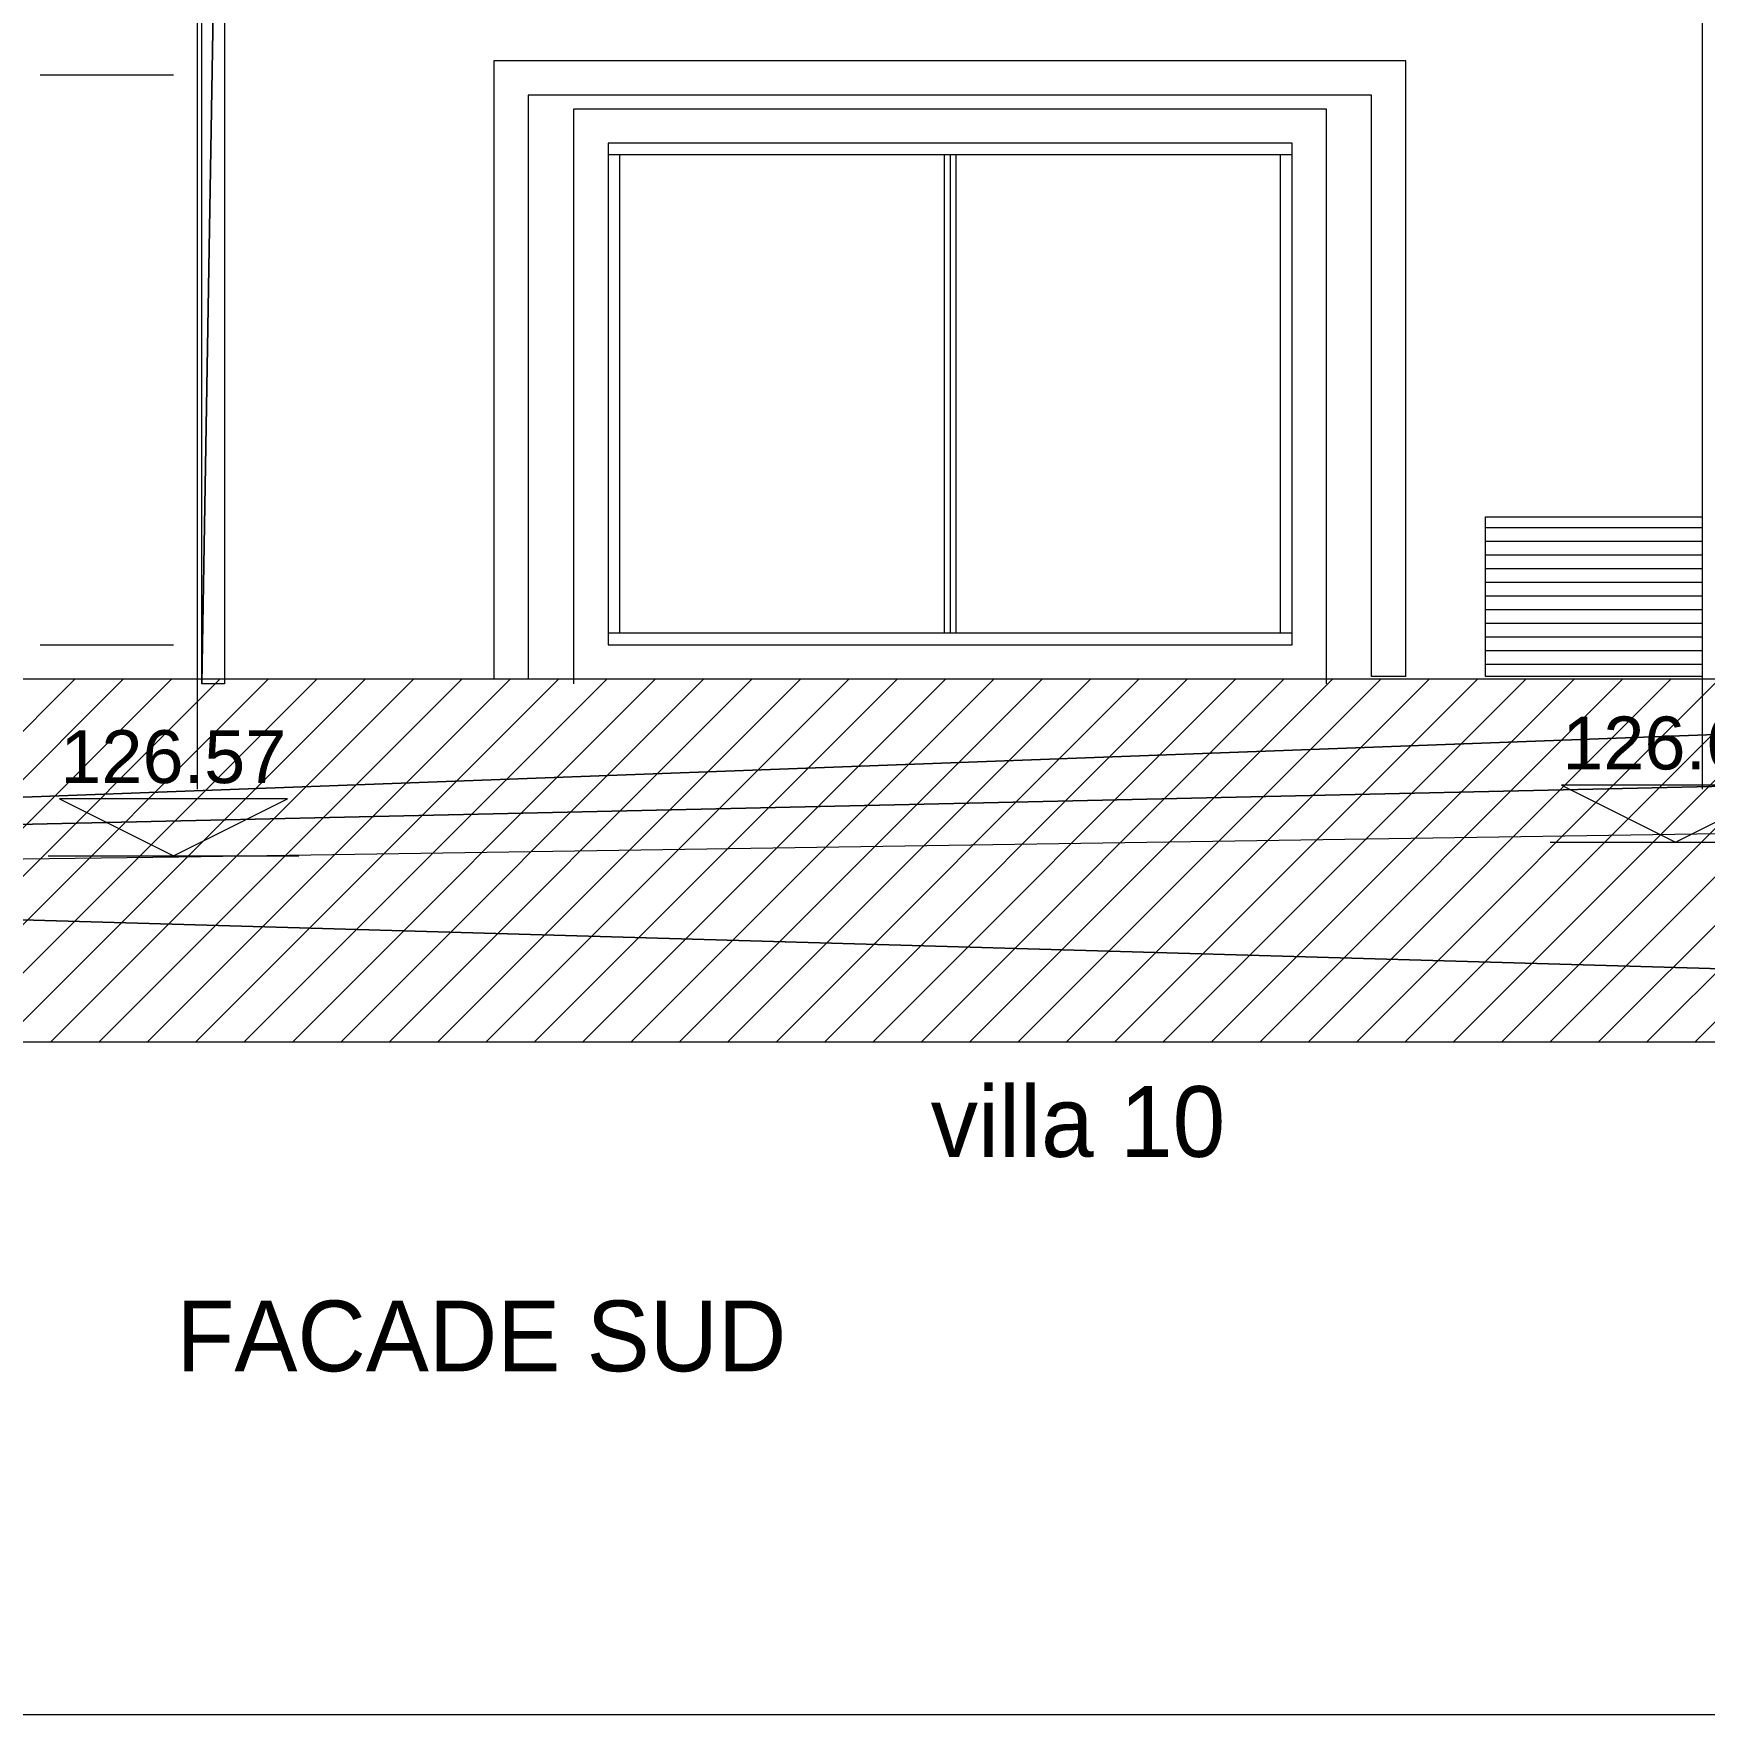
# Model space of a CAD drawing. Header units: metres. Extents: x 1.8 to 61.8, y -53.3 to -11.3.
# Drawn here: x 18.493 to 22.158, y -53.309 to -49.623 of the extents above; entities that cross this region are included whole.
import ezdxf
from ezdxf.enums import TextEntityAlignment as Align
from ezdxf.lldxf.tags import DXFTag

# ---------------------------------------------------------------- set-up
doc = ezdxf.new("R2010")
doc.units = ezdxf.units.M
doc.header["$MEASUREMENT"] = 0
for name, color, linetype in [('Calque commun', 7, 'Continuous'), ('Cotations', 7, 'Continuous'), ('Textes', 7, 'Continuous')]:
    doc.layers.add(name, color=color, linetype=linetype)
doc.styles.add('Arial', font='arial.ttf', dxfattribs={"height": 0.231939})
doc.styles.add('Century Gothic', font='GOTHIC.TTF', dxfattribs={"height": 0.310302})
tags = doc.linetypes.add('HIDDEN', pattern=[0.375, 0.25, -0.125]).pattern_tags.tags
tags[6:7] = [DXFTag(74, 4), DXFTag(75, 0), DXFTag(340, '0'), DXFTag(46, 1.0), DXFTag(50, 0.0), DXFTag(44, 0.0), DXFTag(45, 0.0)]
tags[4:5] = [DXFTag(74, 4), DXFTag(75, 0), DXFTag(340, '0'), DXFTag(46, 1.0), DXFTag(50, 0.0), DXFTag(44, 0.0), DXFTag(45, 0.0)]

# ---------------------------------------------------------------- blocks, each defined once
blk = doc.blocks.new('TOIT FACADE 35')
at = {"layer": 'Calque commun', "color": 7, "linetype": 'Continuous', "lineweight": 9}
for p, q in [((83.7694, -18.619), (83.7694, -25.8923)), ((77.1709, -25.8922), (77.1698, -20.0075))]:
    blk.add_line(p, q, dxfattribs=at)
blk = doc.blocks.new('hatch13')
at = {"layer": 'Calque commun', "color": 11, "linetype": 'Continuous', "lineweight": 9}
for p, q in [((-50.0786, 9.5731), (-49.1286, 9.5731)), ((-50.0786, 9.5131), (-49.1286, 9.5131)), ((-50.0786, 9.4531), (-49.1286, 9.4531)), ((-50.0786, 9.3931), (-49.1286, 9.3931)), ((-50.0786, 9.3331), (-49.1286, 9.3331)), ((-50.0786, 9.2731), (-49.1286, 9.2731)), ((-50.0786, 9.2131), (-49.1286, 9.2131)), ((-50.0786, 9.1531), (-49.1286, 9.1531)), ((-50.0786, 9.0931), (-49.1286, 9.0931)), ((-50.0786, 9.0331), (-49.1286, 9.0331)), ((-50.0786, 8.9731), (-49.1286, 8.9731))]:
    blk.add_line(p, q, dxfattribs=at)
mesh = blk.add_polyface(dxfattribs=at)
corners = [(-50.0786, 9.619), (-49.1286, 9.619), (-49.1286, 8.919), (-50.0786, 8.919)]
mesh.append_faces([[corners[k] for k in face] for face in [(0, 1, 2, 3)]], dxfattribs={"color": 11})
blk = doc.blocks.new('Block4')
at = {"layer": 'Calque commun', "color": 0, "linetype": 'Continuous', "lineweight": 9}
blk.add_line((-0.55, 0), (0.55, 0), dxfattribs=at)
blk.add_polyline3d([(-0.5, 0.25, 0), (0, 0, 0), (0.5, 0.25, 0), (-0.5, 0.25, 0)], dxfattribs=at)
blk = doc.blocks.new('Lvl1')
at = {"layer": 'Calque commun', "color": 0, "linetype": 'ByBlock', "lineweight": -2}
blk.add_blockref('Block4', (0, 0), dxfattribs=at)
blk = doc.blocks.new('FACADE VILLA 9 10 11-8')
at = {"layer": 'Cotations', "color": 250, "linetype": 'ByBlock', "lineweight": -2}
blk.add_blockref('Lvl1', (-55.8329, 8.1319), dxfattribs=at)
at = {"layer": 'Cotations', "color": 212, "linetype": 'ByBlock', "lineweight": -2, "style": 'Arial'}
blk.add_text('126.57', height=0.23194, dxfattribs=at).set_placement((-55.8339, 8.3819), align=Align.BOTTOM_CENTER)
blk = doc.blocks.new('FACADE VILLA 9 10 11-12')
at = {"layer": 'Cotations', "color": 250, "linetype": 'ByBlock', "lineweight": -2}
blk.add_blockref('Lvl1', (-49.2456, 8.1919), dxfattribs=at)
at = {"layer": 'Cotations', "color": 212, "linetype": 'ByBlock', "lineweight": -2, "style": 'Arial'}
blk.add_text('126.63', height=0.23194, dxfattribs=at).set_placement((-49.2466, 8.4419), align=Align.BOTTOM_CENTER)
blk = doc.blocks.new('hatch22')
at = {"layer": 'Calque commun', "color": 7, "linetype": 'Continuous', "lineweight": 9}
for p, q in [((-56.2643, 8.9085), (-57.8573, 7.3154)), ((-56.0522, 8.9085), (-57.6452, 7.3154)), ((-55.84, 8.9085), (-57.4331, 7.3154)), ((-55.6279, 8.9085), (-57.2209, 7.3154)), ((-55.4158, 8.9085), (-57.0088, 7.3154)), ((-55.2036, 8.9085), (-56.7967, 7.3154)), ((-54.9915, 8.9085), (-56.5845, 7.3154)), ((-54.7794, 8.9085), (-56.3724, 7.3154)), ((-54.5672, 8.9085), (-56.1603, 7.3154)), ((-54.3551, 8.9085), (-55.9482, 7.3154)), ((-54.143, 8.9085), (-55.736, 7.3154)), ((-53.9308, 8.9085), (-55.5239, 7.3154)), ((-53.7187, 8.9085), (-55.3118, 7.3154)), ((-53.5066, 8.9085), (-55.0996, 7.3154)), ((-53.2944, 8.9085), (-54.8875, 7.3154)), ((-53.0823, 8.9085), (-54.6754, 7.3154)), ((-52.8702, 8.9085), (-54.4632, 7.3154)), ((-52.658, 8.9085), (-54.2511, 7.3154)), ((-52.4459, 8.9085), (-54.039, 7.3154)), ((-52.2338, 8.9085), (-53.8268, 7.3154)), ((-52.0216, 8.9085), (-53.6147, 7.3154)), ((-51.8095, 8.9085), (-53.4026, 7.3154)), ((-51.5974, 8.9085), (-53.1904, 7.3154)), ((-51.3852, 8.9085), (-52.9783, 7.3154)), ((-51.1731, 8.9085), (-52.7662, 7.3154)), ((-50.961, 8.9085), (-52.554, 7.3154)), ((-50.7488, 8.9085), (-52.3419, 7.3154)), ((-50.5367, 8.9085), (-52.1298, 7.3154)), ((-50.3246, 8.9085), (-51.9176, 7.3154)), ((-50.1125, 8.9085), (-51.7055, 7.3154)), ((-49.9003, 8.9085), (-51.4934, 7.3154)), ((-49.6882, 8.9085), (-51.2812, 7.3154)), ((-49.4761, 8.9085), (-51.0691, 7.3154)), ((-49.2639, 8.9085), (-50.857, 7.3154)), ((-49.0518, 8.9085), (-50.6448, 7.3154)), ((-48.8397, 8.9085), (-50.4327, 7.3154)), ((-48.6275, 8.9085), (-50.2206, 7.3154)), ((-48.4154, 8.9085), (-50.0085, 7.3154)), ((-48.2033, 8.9085), (-49.7963, 7.3154)), ((-47.9911, 8.9085), (-49.5842, 7.3154)), ((-47.779, 8.9085), (-49.3721, 7.3154)), ((-47.5669, 8.9085), (-49.1599, 7.3154))]:
    blk.add_line(p, q, dxfattribs=at)
at = {"layer": 'Calque commun', "color": 7, "linetype": 'Continuous', "lineweight": 18}
mesh = blk.add_polyface(dxfattribs=at)
corners = [(-42.4763, 8.9085), (-41.4597, 8.6077), (-64.6664, 8.0865), (-37.8829, 7.3154), (-37.8829, 7.6009), (-37.8829, 8.4104), (-62.1211, 8.9085), (-41.4361, 8.6077), (-41.4597, 8.6077), (-70.1427, 7.3154), (-70.1374, 8.0212)]
mesh.append_faces([[corners[k] for k in face] for face in [(0, 2, 6)]], dxfattribs={"vtx0": -1, "color": 7})
mesh.append_faces([[corners[k] for k in face] for face in [(3, 1, 4)]], dxfattribs={"vtx0": -1, "vtx1": -1, "color": 7})
mesh.append_faces([[corners[k] for k in face] for face in [(0, 1, 2), (3, 2, 1)]], dxfattribs={"vtx0": -1, "vtx1": -1, "vtx2": -1, "color": 7})
mesh.append_faces([[corners[k] for k in face] for face in [(0, 8, 1)]], dxfattribs={"vtx0": -1, "vtx2": -1, "color": 7})
mesh.append_faces([[corners[k] for k in face] for face in [(10, 2, 9)]], dxfattribs={"vtx1": -1, "color": 7})
mesh.append_faces([[corners[k] for k in face] for face in [(3, 9, 2)]], dxfattribs={"vtx1": -1, "vtx2": -1, "color": 7})
mesh.append_faces([[corners[k] for k in face] for face in [(1, 5, 4), (0, 7, 8)]], dxfattribs={"vtx2": -1, "color": 7})
blk = doc.blocks.new('FACADE VILLA 9 10 11-30')
at = {"layer": 'Calque commun', "color": 7, "linetype": 'Continuous', "lineweight": 9}
for p, q in [((-50.4286, 11.619), (-54.4276, 11.619)), ((-54.4276, 11.619), (-54.4276, 8.9085)), ((-50.4286, 8.919), (-50.4286, 11.619)), ((-50.5786, 11.469), (-54.2776, 11.469)), ((-54.2776, 11.469), (-54.2776, 8.9085)), ((-50.5786, 8.919), (-50.5786, 11.469)), ((-53.9273, 11.2585), (-53.9273, 9.0585)), ((-50.9273, 11.2585), (-53.9273, 11.2585)), ((-53.9273, 11.2085), (-50.9773, 11.2085)), ((-53.8773, 11.2085), (-53.8773, 9.1085)), ((-52.4523, 11.2085), (-52.4523, 9.1085)), ((-52.4273, 11.2085), (-52.4273, 9.1085)), ((-52.4023, 11.2085), (-52.4023, 9.1085)), ((-50.9773, 11.2085), (-50.9273, 11.2085)), ((-50.9773, 9.1085), (-50.9773, 11.2085)), ((-50.9273, 9.0585), (-50.9273, 11.2585)), ((-50.9773, 9.1085), (-53.9273, 9.1085)), ((-50.9273, 9.1085), (-50.9773, 9.1085)), ((-53.9273, 9.0585), (-50.9273, 9.0585)), ((-50.9273, 9.0585), (-50.9273, 9.0585)), ((-54.4276, 8.9085), (-54.2776, 8.9085)), ((-50.4286, 8.919), (-50.5786, 8.919))]:
    blk.add_line(p, q, dxfattribs=at)
at = {"layer": 'Calque commun', "color": 26, "linetype": 'HIDDEN', "lineweight": 18}
for p, q in [((-55.8103, 8.1277), (-37.924, 8.3992)), ((-65.2485, 8.0077), (-55.8103, 8.1277))]:
    blk.add_line(p, q, dxfattribs=at)
at = {"layer": 'Calque commun', "color": 5, "linetype": 'Continuous', "lineweight": 9}
blk.add_polyline3d([(-54.0773, 8.887, 0), (-54.0773, 11.4085, 0), (-50.7773, 11.4085, 0), (-50.7773, 8.887, 0)], dxfattribs=at)
at = {"layer": 'Cotations', "color": 11, "linetype": 'HIDDEN', "lineweight": 18}
for p, q in [((-56.4173, 11.5584), (-55.8327, 11.5584)), ((-56.4173, 9.0584), (-55.8327, 9.0584))]:
    blk.add_line(p, q, dxfattribs=at)
at = {"layer": 'Calque commun', "color": 0, "linetype": 'ByBlock', "lineweight": -2}
for name, p in [('TOIT FACADE 35', (-132.8981, 34.3169)), ('hatch13', (0, 0)), ('hatch22', (0, 0))]:
    blk.add_blockref(name, p, dxfattribs=at)
at = {"layer": 'Cotations', "color": 212, "linetype": 'ByBlock', "lineweight": -2}
for name in ['FACADE VILLA 9 10 11-12', 'FACADE VILLA 9 10 11-8']:
    blk.add_blockref(name, (0, 0), dxfattribs=at)
at = {"layer": 'Calque commun', "color": 5, "linetype": 'ByBlock', "lineweight": -2, "style": 'Century Gothic'}
blk.add_text('FACADE SUD', height=0.3103, dxfattribs=at).set_placement((-55.8196, 5.7787), align=Align.BOTTOM_LEFT)
at = {"layer": 'Textes', "color": 5, "linetype": 'ByBlock', "lineweight": -2, "style": 'Century Gothic'}
blk.add_text('villa 10', height=0.3103, dxfattribs=at).set_placement((-52.5118, 6.7191), align=Align.BOTTOM_LEFT)
at = {"layer": 'Calque commun', "color": 8, "linetype": 'Continuous', "lineweight": 9}
mesh = blk.add_polyface(dxfattribs=at)
corners = [(-55.6087, 14.7903), (-55.6087, 8.887), (-55.7086, 8.887), (-49.1284, 14.8516), (-55.7086, 14.8516), (-55.7086, 14.7903), (-49.1284, 14.7903)]
mesh.append_faces([[corners[k] for k in face] for face in [(3, 0, 4)]], dxfattribs={"vtx0": -1, "vtx1": -1, "color": 8})
mesh.append_faces([[corners[k] for k in face] for face in [(2, 5, 0), (5, 4, 0)]], dxfattribs={"vtx1": -1, "vtx2": -1, "color": 8})
mesh.append_faces([[corners[k] for k in face] for face in [(0, 1, 2), (3, 6, 0)]], dxfattribs={"vtx2": -1, "color": 8})
mesh = blk.add_polyface(dxfattribs=at)
corners = [(-62.0211, 14.3972), (-62.0211, 8.887), (-62.1211, 14.3972), (-62.1211, 14.4585), (-55.7544, 14.4584), (-55.7544, 14.3972), (-62.1211, 8.887)]
mesh.append_faces([[corners[k] for k in face] for face in [(0, 3, 4), (0, 2, 3)]], dxfattribs={"vtx0": -1, "vtx2": -1, "color": 8})
mesh.append_faces([[corners[k] for k in face] for face in [(5, 0, 4)]], dxfattribs={"vtx1": -1, "color": 8})
mesh.append_faces([[corners[k] for k in face] for face in [(0, 1, 2)]], dxfattribs={"vtx1": -1, "vtx2": -1, "color": 8})
mesh.append_faces([[corners[k] for k in face] for face in [(1, 6, 2)]], dxfattribs={"vtx2": -1, "color": 8})

msp = doc.modelspace()

# ---------------------------------------------------------------- block references
at = {"layer": 'Cotations', "color": 0, "linetype": 'ByBlock', "lineweight": -2, "xscale": 0.5, "yscale": 0.5, "zscale": 0.5}
msp.add_blockref('FACADE VILLA 9 10 11-30', (46.7168, -55.4922), dxfattribs=at)

# ---------------------------------------------------------------- meshes
at = {"layer": 'Calque commun', "color": 7, "linetype": 'Continuous', "lineweight": 9}
mesh = msp.add_polyface(dxfattribs=at)
corners = [(61.7636, -11.3086), (1.7636, -11.3086), (1.7636, -53.3086), (61.7636, -53.3086)]
mesh.append_faces([[corners[k] for k in face] for face in [(0, 1, 2, 3)]], dxfattribs={"color": 7})

doc.saveas('drawing.dxf')
